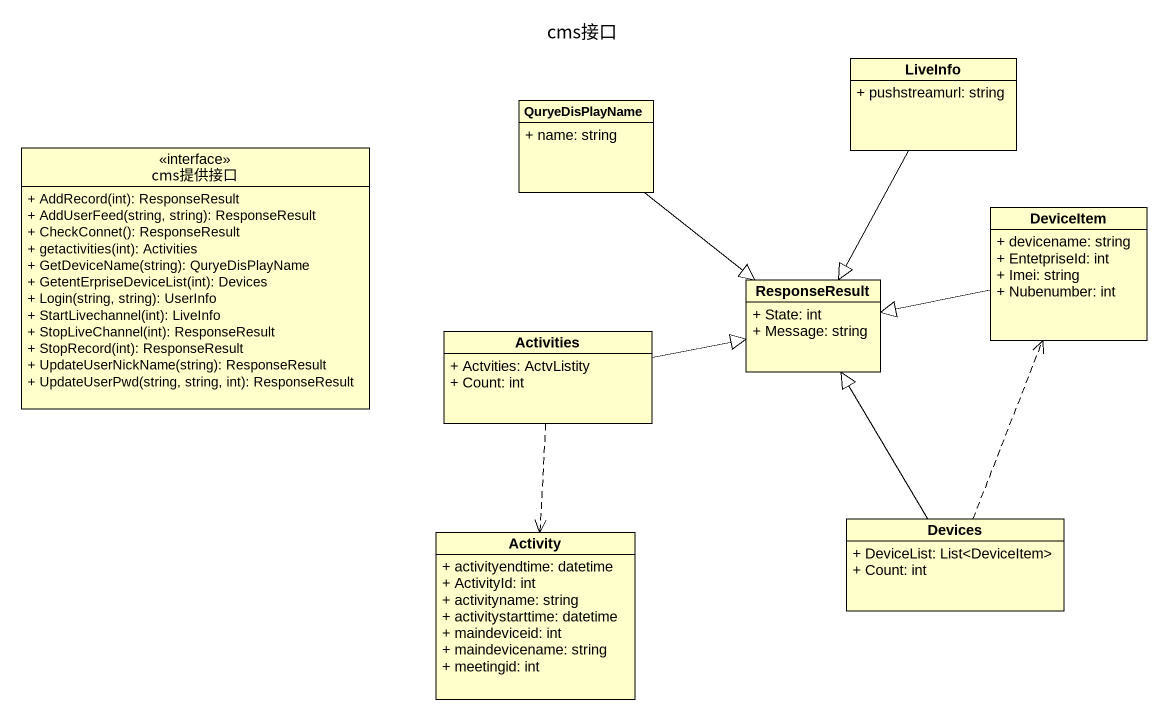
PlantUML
@startuml
title cms接口
hide circle
hide empty members
skinparam classAttributeIconSize 0
class LiveInfo {
  + pushstreamurl: string
}
class QuryeDisPlayName {
  + name: string
}
interface cms提供接口 <<interface>> {
  + AddRecord(int): ResponseResult
  + AddUserFeed(string, string): ResponseResult
  + CheckConnet(): ResponseResult
  + getactivities(int): Activities
  + GetDeviceName(string): QuryeDisPlayName
  + GetentErpriseDeviceList(int): Devices
  + Login(string, string): UserInfo
  + StartLivechannel(int): LiveInfo
  + StopLiveChannel(int): ResponseResult
  + StopRecord(int): ResponseResult
  + UpdateUserNickName(string): ResponseResult
  + UpdateUserPwd(string, string, int): ResponseResult
}
class DeviceItem {
  + devicename: string
  + EntetpriseId: int
  + Imei: string
  + Nubenumber: int
}
class ResponseResult {
  + State: int
  + Message: string
}
class Activities {
  + Actvities: ActvListity
  + Count: int
}
class Activity {
  + activityendtime: datetime
  + ActivityId: int
  + activityname: string
  + activitystarttime: datetime
  + maindeviceid: int
  + maindevicename: string
  + meetingid: int
}
class Devices {
  + DeviceList: List<DeviceItem>
  + Count: int
}
LiveInfo --|> ResponseResult
QuryeDisPlayName --|> ResponseResult
DeviceItem -left-|> ResponseResult
Activities -right-|> ResponseResult
Activities ..> Activity
Devices .up.> DeviceItem
Devices -up-|> ResponseResult
@enduml
